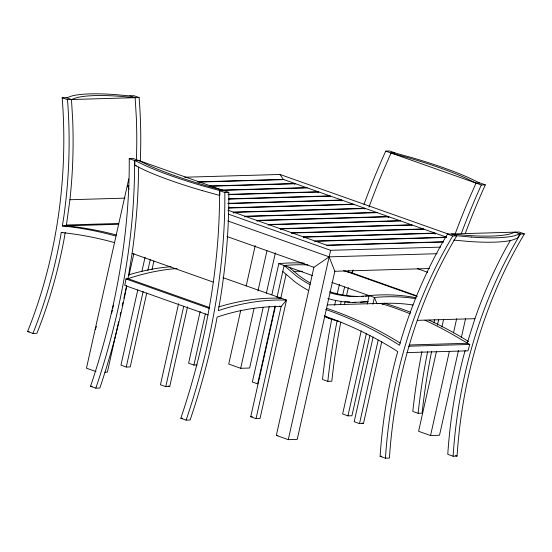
<?xml version="1.0" encoding="UTF-8"?>
<svg xmlns="http://www.w3.org/2000/svg" width="552" height="552" viewBox="0 0 552 552"><rect width="100%" height="100%" fill="white"/><g stroke="black" fill="none" stroke-linecap="round" stroke-linejoin="round"><path stroke-width="0.83" d="M202.646 190.723A142.174 24.937 12.6 0 1 145.066 170.333L134.86 165.386L134.895 160.515L145.093 165.469A142.174 24.937 12.6 0 0 202.681 185.858L219.875 190.606L219.834 195.47L202.639 190.723M138.469 166.932L138.386 178.489A437.06 244.336 -70.5 0 1 132.114 253.368L128.002 278.663L125.966 278.933L124.773 285.439L208.132 314.957M65.212 232.44L64.08 239.195A437.57 354.598 88.3 0 1 36.894 333.311L32.913 333.429L27.6 331.552A437.329 354.405 88.3 0 0 62.19 97.752L66.164 97.642L71.477 99.519L72.664 119.57A437.06 354.184 88.3 0 1 69.918 199.734L66.323 225.809L73.768 226.651A478.315 387.621 88.3 0 1 116.444 235.007M62.831 232.447L61.244 232.489L60.099 239.306A437.57 354.598 88.3 0 1 32.913 333.429M115.485 235.945A478.315 387.621 88.3 0 0 69.787 226.768L62.341 225.92L63.39 219.668A437.025 354.156 88.3 0 0 67.496 99.636L62.183 97.752M126.65 285.998L125.587 291.787A437.57 244.619 -70.5 0 1 99.829 388.049L95.848 388.166L90.535 386.29A437.329 244.488 -70.5 0 0 129.23 158.645L133.204 158.534L228.804 192.379A437.025 244.315 -70.5 0 1 219.413 304.497L218.288 310.631L223.96 308.823A478.315 267.403 -70.5 0 1 286.495 300.122L260.033 418.499L256.052 418.616L250.739 416.732L275.413 306.367M128.782 178.855L86.464 368.191L96.02 371.572M111.566 313.577L112.318 310.217M112.691 308.533L113.443 305.173M118.639 321.726L107.364 372.158L104.928 372.234M120.143 314.999L120.709 312.48M122.213 305.753L122.965 302.392M123.903 298.19L126.718 285.584M128.975 275.496L133.86 253.637M137.772 289.903L120.95 365.155L126.256 367.032L130.237 366.921L146.742 293.084M141.878 271.508L145.059 257.294M126.256 367.032L143.147 291.477M147.839 270.487L150.282 259.571M151.993 269.59L153.87 261.2M178.586 303.662L160.453 384.765L165.766 386.648L169.747 386.531L187.563 306.822M165.766 386.648L183.706 306.374M200.19 311.349L188.605 363.188L193.911 365.072L197.098 364.976M193.911 365.072L205.351 313.888M233.192 212.934L233.372 212.12L364.92 208.297L364.741 209.118M233.841 213.169L234.027 212.347L365.576 208.532M244.86 217.067L245.04 216.253L376.588 212.43M257.177 221.428L257.363 220.614L388.912 216.791L388.725 217.612M240.762 310.265L228.735 364.058L240.686 368.287L249.642 368.032L263.166 307.505M246.213 285.888L255.231 245.536M268.189 225.326L268.375 224.512L399.924 220.69M240.686 368.287L254.023 308.609M257.97 290.959L266.989 250.608M266.361 293.215L275.379 252.871M280.513 229.687L280.692 228.873L412.24 225.057M294.74 184.327L294.92 183.512L209.801 185.983M269.238 306.457L252.354 382.012L257.66 383.895L275.103 305.863M271.867 294.699L278.808 263.642A478.315 267.403 -70.5 0 1 304.207 263.118M276.98 297.473L284.121 265.519L286.364 265.457M291.525 233.593L291.704 232.772L423.26 228.956M280.706 298.494L286.129 274.24M256.052 418.616L281.099 306.574L286.495 300.122L222.911 277.615M303.848 237.953L304.028 237.139L435.576 233.317L435.397 234.131M318.069 192.593L318.256 191.779L227.976 194.394M314.861 241.852L315.04 241.038L446.589 237.215M227.831 220.972L329.144 256.846L334.816 271.273L297.238 439.392L288.282 439.647L276.331 435.418L313.909 267.306L329.144 256.846L437.136 253.706M341.405 200.852L341.584 200.038L228.093 203.329M288.282 439.647L330.607 250.318L440.586 247.123M361.208 330.917L342.64 413.979L347.953 415.863L351.928 415.746L369.874 335.478M367.211 304.069L369.102 295.61L371.337 295.541M388.07 217.378L388.256 216.563L256.708 220.379M347.953 415.863L366.342 333.587M372.911 304.207L374.408 297.487A478.315 267.403 -70.5 0 1 415.96 298.687M373.131 337.017L354.191 421.756L359.504 423.639L363.485 423.522L381.798 341.584M359.504 423.639L378.196 340.025M411.406 225.637L411.592 224.823L280.043 228.645M434.741 233.903L434.921 233.089L303.372 236.905M436.453 351.431L418.602 431.291L430.553 435.521L439.509 435.259L458.443 350.568M441.904 327.053L443.594 319.491M430.553 435.521L449.342 351.458M453.475 332.966L456.67 318.676M461.437 337.148L465.564 318.697M343.558 270.673L348.484 272.177L348.892 270.639M465.163 350.492L463.556 356.185A437.57 354.598 88.3 0 0 447.769 454.337L453.082 456.221L457.056 456.104A437.329 354.405 88.3 0 1 524.393 233.903L519.087 232.026L447.458 234.11A437.025 354.156 88.3 0 0 401.235 339.232L399.538 345.255L392.831 341.088A478.315 387.621 88.3 0 0 325.708 309.458M424.964 320.222A478.315 387.621 88.3 0 1 460.485 339.121L469.793 344.441L467.992 350.83L406.9 352.604M510.476 240.272L505.791 248.476A437.06 354.184 88.3 0 0 474.927 318.683L467.192 343.289L409.543 344.959M363.954 204.433A437.025 244.315 -70.5 0 1 385.731 151.117L389.712 151L395.025 152.883L391.044 152.994L383.047 171.299A437.06 244.336 -70.5 0 0 368.977 207.097M465.274 233.455A437.329 244.488 -70.5 0 1 485.311 184.851L479.998 182.967L476.024 183.085L468.02 201.39A437.06 244.336 -70.5 0 0 455.11 234.041M66.64 97.807L72.236 95.855A142.174 24.937 12.6 0 1 115.389 94.606L130.32 95.958M71.477 99.519L77.073 97.566A142.174 24.937 12.6 0 1 120.226 96.317L135.15 97.669L136.337 117.721A437.06 354.184 88.3 0 1 136.399 159.569M361.636 296.355L369.102 295.61A478.315 267.403 -70.5 0 1 415.932 297.742M365.452 296.189L369.598 295.768M360.304 302.303L367.77 301.551M368.267 301.709L352.79 302.441M67.496 99.636L139.132 97.559A437.025 354.156 88.3 0 1 140.318 161.122M129.223 158.645L134.536 160.528L138.517 160.411L148.716 165.365A142.174 24.937 12.6 0 0 206.303 185.755L223.491 190.502L219.517 190.619A437.329 244.488 -70.5 0 1 180.814 418.25L186.134 420.134L190.116 420.024A437.57 244.619 -70.5 0 0 215.873 323.755L217.102 317.076L222.504 315.351A478.315 267.403 -70.5 0 1 279.526 306.539L281.099 306.574L279.581 306.036M134.86 165.386L136.309 165.345M184.637 177.233L280.009 174.466L449.411 234.448M197.319 181.898L283.3 179.4L446.671 237.243M198.789 182.084L283.907 179.614M210.45 186.217L295.575 183.747M220.607 190.143L306.588 187.645M222.118 190.35L307.243 187.873M219.517 190.619L224.823 192.496L228.804 192.379M385.731 151.117L481.33 184.968L485.311 184.851M228.631 194.628L318.904 192.006M69.918 199.734L124.987 198.133M228.466 198.851L329.923 195.905M228.259 199.106L330.572 196.139M227.886 203.591L342.24 200.266M228.583 207.787L353.252 204.171M228.376 208.042L353.908 204.399M245.695 216.481L377.244 212.665M66.206 225.002L118.694 223.484M62.341 225.92L118.811 224.284M269.024 224.74L400.573 220.924M292.36 233.006L423.908 229.183M447.458 234.11L452.764 235.987L456.745 235.87A437.329 354.405 88.3 0 0 389.422 458.07L385.427 458.188L380.114 456.304A437.57 354.598 88.3 0 1 395.901 358.144L397.757 351.583L391.375 347.615A478.315 387.621 88.3 0 0 324.245 315.985M456.745 235.87L451.432 233.993L466.364 235.345A142.174 24.937 12.6 0 0 509.503 234.089L515.113 232.144L520.419 234.027L524.4 233.91M315.696 241.265L446.382 237.47M326.708 245.164L443.642 241.769M443.387 242.011L327.315 245.378L227.866 210.167M334.816 271.273L429.428 268.527M278.939 298.308L281.182 298.246A478.315 267.403 -70.5 0 0 218.654 306.94M327.301 304.932L384.634 303.269A478.315 387.621 88.3 0 1 410.674 312.301M27.6 331.552L29.194 331.504M417.271 320.353L474.92 318.683M408.701 346.214L469.793 344.441M90.535 386.29L92.129 386.241M331.828 318.732A437.57 244.619 -70.5 0 0 322.499 379.466L327.812 381.349L331.786 381.232A437.329 244.488 -70.5 0 1 340.791 322.168M180.821 418.257L182.415 418.209M250.739 416.732L252.333 416.691M421.949 351.534A437.57 244.619 -70.5 0 0 412.786 411.44L418.099 413.317L422.08 413.2A437.329 244.488 -70.5 0 1 431.574 351.624M276.331 435.418L277.96 435.369M380.114 456.304L381.708 456.256M363.782 296.286L354.122 296.5A142.174 115.216 88.3 0 1 329.992 292.788M348.484 272.177L350.423 272.329L416.788 295.831M471.201 237.056L456.269 235.704M453.758 240.099L468.689 241.452A142.174 24.937 12.6 0 0 511.828 240.196L517.431 238.25L519.943 233.855L514.347 235.807A142.174 24.937 12.6 0 1 471.194 237.056M61.244 232.489L68.331 233.296A478.315 387.621 88.3 0 1 114.022 242.473M394.666 152.89L411.861 157.637A142.174 24.937 12.6 0 1 469.435 178.027L479.64 182.981M391.044 152.994L408.238 157.748A142.174 24.937 12.6 0 1 465.819 178.13L476.024 183.085M64.97 225.444L66.323 225.809M139.132 97.559L133.819 95.675L129.837 95.793L135.15 97.669M417.208 268.569L427.731 272.295M228.48 214.155L330.607 250.318M128.947 185.955L127.326 185.382L129.058 189.17M345.455 271.101L417.277 296.534M226.982 236.525L313.909 267.306M278.808 263.642L312.446 275.551M331.869 282.424L374.408 297.487L376.975 303.703L378.575 303.579A478.315 267.403 -70.5 0 1 382.57 303.379M383.04 304.228L380.652 303.386A478.315 387.621 88.3 0 1 410.371 313.888M132.114 253.368L213.044 282.024M209.739 307.602L128.002 278.663L133.674 276.849A478.315 267.403 -70.5 0 1 177.157 268.52M125.966 278.933L209.325 308.451M455.545 455.566L457.056 456.104M361.967 422.984L363.485 423.522M168.229 385.993L169.747 386.531M324.659 315.93L328.612 318.028A142.174 79.481 -70.5 0 0 338.514 321.195M468.489 341.509L464.467 339.011A478.315 387.621 88.3 0 0 428.945 320.105M400.166 343.054L396.812 340.97A478.315 387.621 88.3 0 0 326.708 308.327M288.924 267.092L299.522 276.021A142.174 115.216 88.3 0 0 310.231 283.017M282.796 271.46L295.21 282.051A142.174 115.216 88.3 0 0 308.685 290.58M280.009 174.466L283.3 179.4M128.361 274.972A478.315 267.403 -70.5 0 1 171.044 266.699M134.543 160.528A437.329 244.488 -70.5 0 1 95.834 388.166M224.83 192.496A437.329 244.488 -70.5 0 1 186.127 420.134M307.954 264.919A478.315 267.403 -70.5 0 0 284.121 265.519L296.534 276.11A142.174 115.216 88.3 0 0 310.01 284.639M357.103 296.403A142.174 115.216 88.3 0 1 329.71 291.697M355.778 302.344A142.174 115.216 88.3 0 1 354.101 302.289M349.92 302.027A142.174 115.216 88.3 0 1 346.573 301.682M352.79 302.427A142.174 115.216 88.3 0 1 327.847 298.487M384.164 303.324A478.315 267.403 -70.5 0 1 412.986 304.98M293.878 271.356A478.315 267.403 -70.5 0 1 302.579 271.315M334.622 305.297A437.57 244.619 -70.5 0 1 335.713 300.364M337.189 293.919A437.57 244.619 -70.5 0 1 339.514 284.259M327.812 381.349A437.57 244.619 -70.5 0 1 337.141 320.608M340.487 304.656A437.57 244.619 -70.5 0 1 341.205 301.44M342.688 294.996A437.57 244.619 -70.5 0 1 344.627 286.943M344.469 304.538A437.329 244.488 -70.5 0 1 345.186 301.323M346.483 295.686A437.329 244.488 -70.5 0 1 348.415 287.633M352.121 273.15A437.329 244.488 -70.5 0 1 352.983 269.935M418.099 413.317A437.57 244.619 -70.5 0 1 427.593 351.741M433.934 322.941A437.57 244.619 -70.5 0 1 434.721 319.718M437.336 325.238A437.329 244.488 -70.5 0 1 438.702 319.601M461.299 233.572A437.025 244.315 -70.5 0 1 481.33 184.968M333.801 319.636A142.174 79.481 -70.5 0 1 324.631 316.606M385.441 458.188A437.329 354.405 88.3 0 1 452.764 235.987M453.095 456.221A437.329 354.405 88.3 0 1 520.419 234.02M96.476 326.453A437.329 354.405 88.3 0 1 95.241 329.578"/></g></svg>
